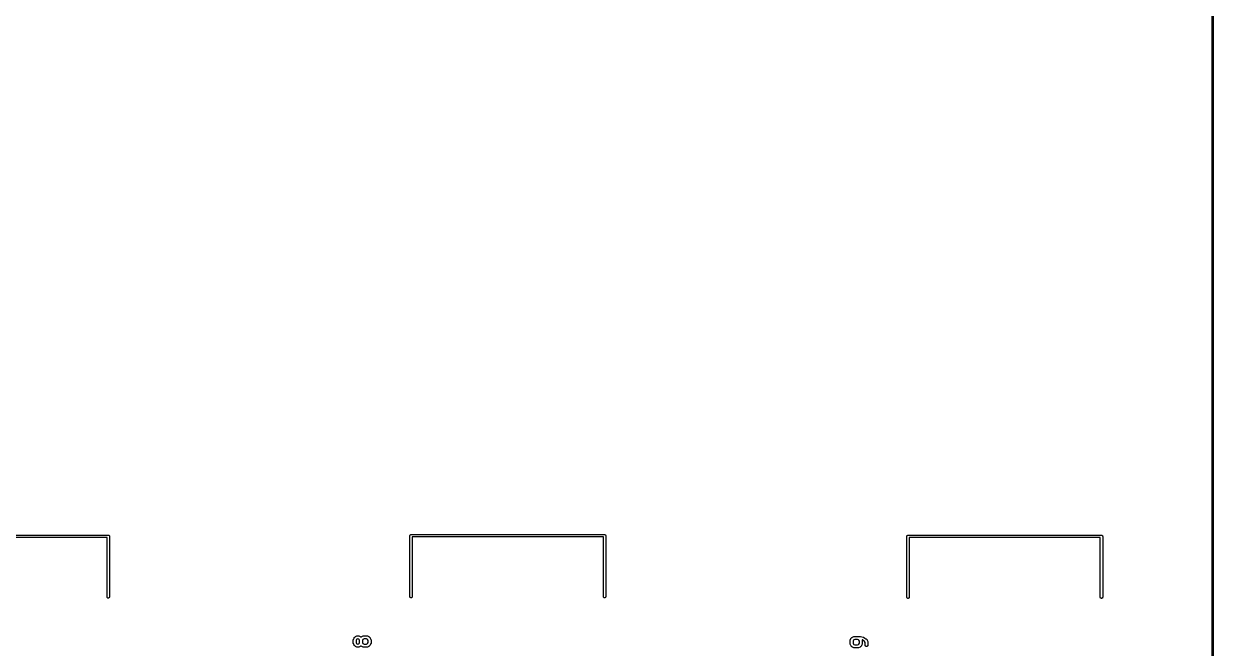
# Model space of a CAD drawing. Extents: x 19 to 116, y -142 to -16.
# Drawn here: x 55.5 to 115.4, y -110.3 to -78.9 of the extents above; entities that cross this region are included whole.
import ezdxf

# ---------------------------------------------------------------- set-up
doc = ezdxf.new("R2010")
doc.units = 0
doc.layers.add('BLACK', color=7, linetype='CONTINUOUS')

msp = doc.modelspace()

# ---------------------------------------------------------------- linework, layer by layer
at = {"layer": 'BLACK', "linetype": 'CONTINUOUS'}
for p, q in [((115.375, -142.215), (115.375, -16.705)), ((115.425, -16.6812), (115.425, -142.239)), ((50.0529, -104.64), (59.7871, -104.64)), ((59.73, -104.76), (50.11, -104.76)), ((59.73, -107.763), (59.73, -104.76)), ((59.7871, -104.64), (59.79, -104.64)), ((59.79, -104.64), (59.7929, -104.64)), ((59.7929, -104.64), (59.8018, -104.641)), ((59.8018, -104.641), (59.8131, -104.644)), ((59.8131, -104.644), (59.8235, -104.65)), ((59.8235, -104.65), (59.8326, -104.657)), ((59.8326, -104.657), (59.8401, -104.667)), ((59.8401, -104.667), (59.8457, -104.677)), ((59.8457, -104.677), (59.8491, -104.688)), ((59.8491, -104.688), (59.8503, -104.7)), ((59.8503, -104.7), (59.85, -104.703)), ((59.85, -104.703), (59.85, -107.763)), ((74.9797, -104.68), (74.9809, -104.668)), ((74.98, -104.683), (74.9797, -104.68)), ((74.98, -107.743), (74.98, -104.683)), ((74.9809, -104.668), (74.9843, -104.657)), ((74.9843, -104.657), (74.9899, -104.647)), ((74.9899, -104.647), (74.9974, -104.637)), ((74.9974, -104.637), (75.0065, -104.63)), ((75.0065, -104.63), (75.0169, -104.624)), ((75.0169, -104.624), (75.0282, -104.621)), ((75.0282, -104.621), (75.0371, -104.62)), ((75.0371, -104.62), (75.0371, -104.62)), ((75.0371, -104.62), (75.04, -104.62)), ((75.04, -104.62), (75.0429, -104.62)), ((75.0429, -104.62), (84.7771, -104.62)), ((84.72, -104.74), (75.1, -104.74)), ((75.1, -104.74), (75.1, -107.743)), ((84.72, -107.743), (84.72, -104.74)), ((84.7771, -104.62), (84.78, -104.62)), ((84.78, -104.62), (84.7829, -104.62)), ((84.7829, -104.62), (84.7918, -104.621)), ((84.7918, -104.621), (84.8031, -104.624)), ((84.8031, -104.624), (84.8135, -104.63)), ((84.8135, -104.63), (84.8226, -104.637)), ((84.8226, -104.637), (84.8301, -104.647)), ((84.8301, -104.647), (84.8357, -104.657)), ((84.8357, -104.657), (84.8391, -104.668)), ((84.8391, -104.668), (84.8403, -104.68)), ((84.8403, -104.68), (84.84, -104.683)), ((84.84, -104.683), (84.84, -107.743)), ((99.9997, -104.71), (100.001, -104.698)), ((100, -104.713), (99.9997, -104.71)), ((100, -107.773), (100, -104.713)), ((100.001, -104.698), (100.004, -104.687)), ((100.004, -104.687), (100.01, -104.677)), ((100.01, -104.677), (100.017, -104.667)), ((100.017, -104.667), (100.027, -104.66)), ((100.027, -104.66), (100.037, -104.654)), ((100.037, -104.654), (100.048, -104.651)), ((100.048, -104.651), (100.057, -104.65)), ((100.057, -104.65), (100.057, -104.65)), ((100.057, -104.65), (100.06, -104.65)), ((100.06, -104.65), (100.063, -104.65)), ((100.063, -104.65), (109.797, -104.65)), ((109.74, -104.77), (100.12, -104.77)), ((100.12, -104.77), (100.12, -107.773)), ((109.74, -107.773), (109.74, -104.77)), ((109.797, -104.65), (109.8, -104.65)), ((109.8, -104.65), (109.803, -104.65)), ((109.803, -104.65), (109.812, -104.651)), ((109.812, -104.651), (109.823, -104.654)), ((109.823, -104.654), (109.833, -104.66)), ((109.833, -104.66), (109.843, -104.667)), ((109.843, -104.667), (109.85, -104.677)), ((109.85, -104.677), (109.856, -104.687)), ((109.856, -104.687), (109.859, -104.698)), ((109.859, -104.698), (109.86, -104.71)), ((109.86, -104.71), (109.86, -104.713)), ((109.86, -104.713), (109.86, -107.773)), ((59.7309, -107.772), (59.73, -107.763)), ((59.7343, -107.783), (59.7309, -107.772)), ((59.7399, -107.793), (59.7343, -107.783)), ((59.8457, -107.783), (59.8401, -107.793)), ((59.8491, -107.772), (59.8457, -107.783)), ((59.85, -107.763), (59.8491, -107.772)), ((74.9809, -107.752), (74.98, -107.743)), ((74.9843, -107.763), (74.9809, -107.752)), ((74.9899, -107.773), (74.9843, -107.763)), ((74.9974, -107.783), (74.9899, -107.773)), ((75.0065, -107.79), (74.9974, -107.783)), ((75.0169, -107.796), (75.0065, -107.79)), ((75.0735, -107.79), (75.0631, -107.796)), ((75.0826, -107.783), (75.0735, -107.79)), ((75.0901, -107.773), (75.0826, -107.783)), ((75.0957, -107.763), (75.0901, -107.773)), ((75.0991, -107.752), (75.0957, -107.763)), ((75.1, -107.743), (75.0991, -107.752)), ((84.7209, -107.752), (84.72, -107.743)), ((84.7243, -107.763), (84.7209, -107.752)), ((84.7299, -107.773), (84.7243, -107.763)), ((84.7374, -107.783), (84.7299, -107.773)), ((84.7465, -107.79), (84.7374, -107.783)), ((84.7569, -107.796), (84.7465, -107.79)), ((84.8135, -107.79), (84.8031, -107.796)), ((84.8226, -107.783), (84.8135, -107.79)), ((84.8301, -107.773), (84.8226, -107.783)), ((84.8357, -107.763), (84.8301, -107.773)), ((84.8391, -107.752), (84.8357, -107.763)), ((84.84, -107.743), (84.8391, -107.752)), ((100.001, -107.782), (100, -107.773)), ((100.004, -107.793), (100.001, -107.782)), ((100.119, -107.782), (100.116, -107.793)), ((100.12, -107.773), (100.119, -107.782)), ((109.741, -107.782), (109.74, -107.773)), ((109.744, -107.793), (109.741, -107.782)), ((109.859, -107.782), (109.856, -107.793)), ((109.86, -107.773), (109.859, -107.782)), ((59.7474, -107.803), (59.7399, -107.793)), ((59.7565, -107.81), (59.7474, -107.803)), ((59.7669, -107.816), (59.7565, -107.81)), ((59.7782, -107.819), (59.7669, -107.816)), ((59.79, -107.82), (59.7782, -107.819)), ((59.8018, -107.819), (59.79, -107.82)), ((59.8131, -107.816), (59.8018, -107.819)), ((59.8235, -107.81), (59.8131, -107.816)), ((59.8326, -107.803), (59.8235, -107.81)), ((59.8401, -107.793), (59.8326, -107.803)), ((75.0282, -107.799), (75.0169, -107.796)), ((75.04, -107.8), (75.0282, -107.799)), ((75.0518, -107.799), (75.04, -107.8)), ((75.0631, -107.796), (75.0518, -107.799)), ((84.7682, -107.799), (84.7569, -107.796)), ((84.78, -107.8), (84.7682, -107.799)), ((84.7918, -107.799), (84.78, -107.8)), ((84.8031, -107.796), (84.7918, -107.799)), ((100.01, -107.803), (100.004, -107.793)), ((100.017, -107.813), (100.01, -107.803)), ((100.027, -107.82), (100.017, -107.813)), ((100.037, -107.826), (100.027, -107.82)), ((100.048, -107.829), (100.037, -107.826)), ((100.06, -107.83), (100.048, -107.829)), ((100.072, -107.829), (100.06, -107.83)), ((100.083, -107.826), (100.072, -107.829)), ((100.093, -107.82), (100.083, -107.826)), ((100.103, -107.813), (100.093, -107.82)), ((100.11, -107.803), (100.103, -107.813)), ((100.116, -107.793), (100.11, -107.803)), ((109.75, -107.803), (109.744, -107.793)), ((109.757, -107.813), (109.75, -107.803)), ((109.767, -107.82), (109.757, -107.813)), ((109.777, -107.826), (109.767, -107.82)), ((109.788, -107.829), (109.777, -107.826)), ((109.8, -107.83), (109.788, -107.829)), ((109.812, -107.829), (109.8, -107.83)), ((109.823, -107.826), (109.812, -107.829)), ((109.833, -107.82), (109.823, -107.826)), ((109.843, -107.813), (109.833, -107.82)), ((109.85, -107.803), (109.843, -107.813)), ((109.856, -107.793), (109.85, -107.803)), ((72.1243, -109.931), (72.1245, -109.929)), ((72.1243, -109.932), (72.1243, -109.931)), ((72.1243, -110.075), (72.1243, -109.932)), ((72.1245, -110.077), (72.1243, -110.075)), ((72.1244, -110.079), (72.1245, -110.077)), ((72.1252, -110.084), (72.1244, -110.079)), ((72.1245, -109.927), (72.1254, -109.922)), ((72.1245, -109.929), (72.1245, -109.927)), ((72.1257, -110.09), (72.1252, -110.084)), ((72.1254, -109.922), (72.1259, -109.917)), ((72.1264, -110.092), (72.1257, -110.09)), ((72.1259, -109.917), (72.1266, -109.914)), ((72.1267, -110.094), (72.1264, -110.092)), ((72.1266, -109.914), (72.127, -109.912)), ((72.1285, -110.099), (72.1267, -110.094)), ((72.127, -109.912), (72.1288, -109.907)), ((72.1299, -110.104), (72.1285, -110.099)), ((72.1288, -109.907), (72.1303, -109.903)), ((72.131, -110.106), (72.1299, -110.104)), ((72.1303, -109.903), (72.1314, -109.901)), ((72.1317, -110.108), (72.131, -110.106)), ((72.1314, -109.901), (72.1322, -109.899)), ((72.1322, -110.109), (72.1317, -110.108)), ((72.1322, -109.899), (72.1679, -109.827)), ((72.1679, -110.18), (72.1322, -110.109)), ((72.1679, -109.827), (72.1684, -109.826)), ((72.1702, -110.184), (72.1679, -110.18)), ((72.1684, -109.826), (72.1707, -109.823)), ((72.1721, -110.187), (72.1702, -110.184)), ((72.1707, -109.823), (72.1727, -109.819)), ((72.174, -110.19), (72.1721, -110.187)), ((72.1727, -109.819), (72.1747, -109.817)), ((72.1747, -109.817), (72.1764, -109.814)), ((72.1764, -109.814), (72.1793, -109.811)), ((72.1793, -109.811), (72.182, -109.808)), ((72.182, -109.808), (72.2177, -109.772)), ((72.2177, -109.772), (72.2184, -109.771)), ((72.2184, -109.771), (72.2217, -109.769)), ((72.2217, -109.769), (72.2248, -109.766)), ((72.2248, -109.766), (72.2274, -109.764)), ((72.2274, -109.764), (72.2299, -109.762)), ((72.2299, -109.762), (72.2336, -109.76)), ((72.2336, -109.76), (72.2372, -109.758)), ((72.2372, -109.758), (72.3086, -109.722)), ((72.2966, -109.905), (72.2743, -109.95)), ((72.2743, -109.95), (72.2743, -110.057)), ((72.2743, -110.057), (72.2966, -110.102)), ((72.3151, -109.887), (72.2966, -109.905)), ((72.2966, -110.102), (72.3151, -110.121)), ((72.3086, -109.722), (72.3095, -109.722)), ((72.3095, -109.722), (72.3116, -109.721)), ((72.3116, -109.721), (72.3136, -109.72)), ((72.3136, -109.72), (72.3185, -109.718)), ((72.3598, -109.864), (72.3151, -109.887)), ((72.3151, -110.121), (72.3598, -110.143)), ((72.3185, -109.718), (72.3233, -109.717)), ((72.3233, -109.717), (72.3255, -109.716)), ((72.3255, -109.716), (72.3276, -109.716)), ((72.3276, -109.716), (72.3327, -109.715)), ((72.3327, -109.715), (72.3377, -109.714)), ((72.3377, -109.714), (72.3399, -109.715)), ((72.3399, -109.715), (72.3421, -109.714)), ((72.3421, -109.714), (72.3779, -109.714)), ((72.3602, -109.864), (72.3598, -109.864)), ((72.3598, -110.143), (72.3602, -110.143)), ((72.4049, -109.887), (72.3602, -109.864)), ((72.3602, -110.143), (72.4049, -110.121)), ((72.3779, -109.714), (72.3789, -109.714)), ((72.3789, -109.714), (72.3811, -109.715)), ((72.3811, -109.715), (72.3833, -109.714)), ((72.3833, -109.714), (72.3884, -109.715)), ((72.3884, -109.715), (72.3935, -109.716)), ((72.3935, -109.716), (72.3955, -109.717)), ((72.3955, -109.717), (72.3977, -109.717)), ((72.3977, -109.717), (72.4025, -109.719)), ((72.4025, -109.719), (72.4074, -109.72)), ((72.4234, -109.905), (72.4049, -109.887)), ((72.4049, -110.121), (72.4234, -110.102)), ((72.4074, -109.72), (72.4093, -109.721)), ((72.4093, -109.721), (72.4114, -109.722)), ((72.4114, -109.722), (72.4828, -109.758)), ((72.4457, -109.95), (72.4234, -109.905)), ((72.4234, -110.102), (72.4457, -110.057)), ((72.4457, -110.057), (72.4457, -109.95)), ((72.4828, -109.758), (72.4838, -109.758)), ((72.4838, -109.758), (72.4873, -109.761)), ((72.4873, -109.761), (72.491, -109.763)), ((72.491, -109.763), (72.4934, -109.765)), ((72.4934, -109.765), (72.496, -109.766)), ((72.496, -109.766), (72.4991, -109.769)), ((72.4991, -109.769), (72.5023, -109.772)), ((72.5023, -109.772), (72.5207, -109.79)), ((72.5207, -109.79), (72.5391, -109.772)), ((72.5391, -109.772), (72.5399, -109.771)), ((72.5399, -109.771), (72.5431, -109.769)), ((72.5431, -109.769), (72.5462, -109.766)), ((72.5462, -109.766), (72.5489, -109.764)), ((72.5489, -109.764), (72.5513, -109.762)), ((72.5513, -109.762), (72.555, -109.76)), ((72.555, -109.76), (72.5586, -109.758)), ((72.5586, -109.758), (72.63, -109.722)), ((72.6181, -109.905), (72.5957, -109.95)), ((72.5957, -109.95), (72.5957, -110.057)), ((72.5957, -110.057), (72.6181, -110.102)), ((72.6366, -109.887), (72.6181, -109.905)), ((72.6181, -110.102), (72.6366, -110.121)), ((72.63, -109.722), (72.631, -109.722)), ((72.631, -109.722), (72.633, -109.721)), ((72.633, -109.721), (72.635, -109.72)), ((72.635, -109.72), (72.6399, -109.718)), ((72.6813, -109.864), (72.6366, -109.887)), ((72.6366, -110.121), (72.6813, -110.143)), ((72.6399, -109.718), (72.6447, -109.717)), ((72.6447, -109.717), (72.6469, -109.716)), ((72.6469, -109.716), (72.649, -109.716)), ((72.649, -109.716), (72.6541, -109.715)), ((72.6541, -109.715), (72.6592, -109.714)), ((72.6592, -109.714), (72.6614, -109.715)), ((72.6614, -109.715), (72.6636, -109.714)), ((72.6636, -109.714), (72.8064, -109.714)), ((72.7887, -109.864), (72.6813, -109.864)), ((72.6813, -110.143), (72.7887, -110.143)), ((72.8334, -109.887), (72.7887, -109.864)), ((72.7887, -110.143), (72.8334, -110.121)), ((72.8064, -109.714), (72.8075, -109.714)), ((72.8075, -109.714), (72.8097, -109.715)), ((72.8097, -109.715), (72.8119, -109.714)), ((72.8119, -109.714), (72.8169, -109.715)), ((72.8169, -109.715), (72.822, -109.716)), ((72.822, -109.716), (72.8241, -109.717)), ((72.8241, -109.717), (72.8263, -109.717)), ((72.8263, -109.717), (72.8311, -109.719)), ((72.8311, -109.719), (72.836, -109.72)), ((72.8519, -109.905), (72.8334, -109.887)), ((72.8334, -110.121), (72.8519, -110.102)), ((72.836, -109.72), (72.8379, -109.721)), ((72.8379, -109.721), (72.84, -109.722)), ((72.84, -109.722), (72.9114, -109.758)), ((72.8743, -109.95), (72.8519, -109.905)), ((72.8519, -110.102), (72.8743, -110.057)), ((72.8743, -110.057), (72.8743, -109.95)), ((72.9114, -109.758), (72.9123, -109.758)), ((72.9123, -109.758), (72.9159, -109.761)), ((72.9159, -109.761), (72.9196, -109.763)), ((72.9196, -109.763), (72.922, -109.765)), ((72.922, -109.765), (72.9246, -109.766)), ((72.9246, -109.766), (72.9276, -109.769)), ((72.9276, -109.769), (72.9309, -109.772)), ((72.9309, -109.772), (72.9666, -109.808)), ((72.9666, -109.808), (72.9673, -109.808)), ((72.9673, -109.808), (72.97, -109.812)), ((72.97, -109.812), (72.9729, -109.815)), ((72.9729, -109.815), (72.9745, -109.817)), ((72.9759, -110.188), (72.9739, -110.191)), ((72.9745, -109.817), (72.9765, -109.82)), ((72.9779, -110.184), (72.9759, -110.188)), ((72.9765, -109.82), (72.9784, -109.824)), ((72.9802, -110.181), (72.9779, -110.184)), ((72.9784, -109.824), (72.9807, -109.827)), ((72.9807, -110.18), (72.9802, -110.181)), ((72.9807, -109.827), (73.0164, -109.899)), ((73.0164, -110.109), (72.9807, -110.18)), ((73.0164, -109.899), (73.0168, -109.9)), ((73.0172, -110.106), (73.0164, -110.109)), ((73.0168, -109.9), (73.0176, -109.902)), ((73.0182, -110.105), (73.0172, -110.106)), ((73.0176, -109.902), (73.0186, -109.904)), ((73.0198, -110.1), (73.0182, -110.105)), ((73.0186, -109.904), (73.0201, -109.908)), ((73.0216, -110.095), (73.0198, -110.1)), ((73.0201, -109.908), (73.0219, -109.913)), ((73.022, -110.093), (73.0216, -110.095)), ((73.0219, -109.913), (73.0222, -109.915)), ((73.0226, -110.091), (73.022, -110.093)), ((73.0222, -109.915), (73.0229, -109.918)), ((73.0232, -110.086), (73.0226, -110.091)), ((73.0229, -109.918), (73.0234, -109.923)), ((73.0241, -110.08), (73.0232, -110.086)), ((73.0234, -109.923), (73.0242, -109.928)), ((73.0243, -110.076), (73.024, -110.078)), ((73.024, -110.078), (73.0241, -110.08)), ((73.0242, -109.928), (73.0241, -109.93)), ((73.0241, -109.93), (73.0243, -109.932)), ((73.0243, -109.932), (73.0243, -110.075)), ((73.0243, -110.075), (73.0243, -110.076)), ((97.1443, -109.961), (97.1445, -109.959)), ((97.1443, -109.962), (97.1443, -109.961)), ((97.1443, -110.105), (97.1443, -109.962)), ((97.1445, -110.107), (97.1443, -110.105)), ((97.1444, -110.109), (97.1445, -110.107)), ((97.1452, -110.114), (97.1444, -110.109)), ((97.1445, -109.957), (97.1454, -109.952)), ((97.1445, -109.959), (97.1445, -109.957)), ((97.1457, -110.12), (97.1452, -110.114)), ((97.1454, -109.952), (97.1459, -109.947)), ((97.1464, -110.122), (97.1457, -110.12)), ((97.1459, -109.947), (97.1466, -109.944)), ((97.1467, -110.124), (97.1464, -110.122)), ((97.1466, -109.944), (97.147, -109.942)), ((97.1485, -110.129), (97.1467, -110.124)), ((97.147, -109.942), (97.1488, -109.937)), ((97.1499, -110.134), (97.1485, -110.129)), ((97.1488, -109.937), (97.1503, -109.933)), ((97.151, -110.136), (97.1499, -110.134)), ((97.1503, -109.933), (97.1514, -109.931)), ((97.1517, -110.138), (97.151, -110.136)), ((97.1514, -109.931), (97.1522, -109.929)), ((97.1522, -110.139), (97.1517, -110.138)), ((97.1522, -109.929), (97.1879, -109.857)), ((97.1879, -110.21), (97.1522, -110.139)), ((97.1879, -109.857), (97.1884, -109.856)), ((97.1884, -109.856), (97.1907, -109.853)), ((97.1907, -109.853), (97.1927, -109.849)), ((97.1927, -109.849), (97.1947, -109.847)), ((97.1947, -109.847), (97.1964, -109.844)), ((97.1964, -109.844), (97.1993, -109.841)), ((97.1993, -109.841), (97.202, -109.838)), ((97.202, -109.838), (97.2377, -109.802)), ((97.2377, -109.802), (97.2384, -109.801)), ((97.2384, -109.801), (97.2417, -109.799)), ((97.2417, -109.799), (97.2448, -109.796)), ((97.2448, -109.796), (97.2474, -109.794)), ((97.2474, -109.794), (97.2499, -109.792)), ((97.2499, -109.792), (97.2536, -109.79)), ((97.2536, -109.79), (97.2572, -109.788)), ((97.2572, -109.788), (97.3286, -109.752)), ((97.3166, -109.935), (97.2943, -109.98)), ((97.2943, -109.98), (97.2943, -110.087)), ((97.2943, -110.087), (97.3166, -110.132)), ((97.3351, -109.917), (97.3166, -109.935)), ((97.3166, -110.132), (97.3351, -110.151)), ((97.3286, -109.752), (97.3295, -109.752)), ((97.3295, -109.752), (97.3316, -109.751)), ((97.3316, -109.751), (97.3336, -109.75)), ((97.3336, -109.75), (97.3385, -109.748)), ((97.3798, -109.894), (97.3351, -109.917)), ((97.3351, -110.151), (97.3798, -110.173)), ((97.3385, -109.748), (97.3433, -109.747)), ((97.3433, -109.747), (97.3455, -109.746)), ((97.3455, -109.746), (97.3476, -109.746)), ((97.3476, -109.746), (97.3527, -109.745)), ((97.3527, -109.745), (97.3577, -109.744)), ((97.3577, -109.744), (97.3599, -109.745)), ((97.3599, -109.745), (97.3621, -109.744)), ((97.3621, -109.744), (97.6479, -109.744)), ((97.523, -109.894), (97.3798, -109.894)), ((97.3798, -110.173), (97.523, -110.173)), ((97.5677, -109.917), (97.523, -109.894)), ((97.523, -110.173), (97.5677, -110.151)), ((97.5862, -109.935), (97.5677, -109.917)), ((97.5677, -110.151), (97.5862, -110.132)), ((97.6086, -109.98), (97.5862, -109.935)), ((97.5862, -110.132), (97.6086, -110.087)), ((97.6086, -110.087), (97.6086, -109.98)), ((97.6479, -109.744), (97.6489, -109.744)), ((97.6489, -109.744), (97.6502, -109.744)), ((97.6502, -109.744), (97.6516, -109.744)), ((97.6516, -109.744), (97.6575, -109.745)), ((97.6575, -109.745), (97.6634, -109.746)), ((97.6634, -109.746), (97.6647, -109.746)), ((97.6647, -109.746), (97.666, -109.747)), ((97.666, -109.747), (97.8089, -109.782)), ((97.7507, -110.139), (97.7149, -110.21)), ((97.7599, -109.925), (97.747, -109.921)), ((97.747, -109.921), (97.7507, -109.929)), ((97.7507, -109.929), (97.7511, -109.93)), ((97.7514, -110.136), (97.7507, -110.139)), ((97.7511, -109.93), (97.7519, -109.932)), ((97.7525, -110.135), (97.7514, -110.136)), ((97.7519, -109.932), (97.7529, -109.934)), ((97.7541, -110.13), (97.7525, -110.135)), ((97.7529, -109.934), (97.7544, -109.938)), ((97.7559, -110.125), (97.7541, -110.13)), ((97.7544, -109.938), (97.7562, -109.943)), ((97.7563, -110.123), (97.7559, -110.125)), ((97.7562, -109.943), (97.7565, -109.945)), ((97.7569, -110.121), (97.7563, -110.123)), ((97.7565, -109.945), (97.7571, -109.948)), ((97.7575, -110.116), (97.7569, -110.121)), ((97.7571, -109.948), (97.7576, -109.953)), ((97.7584, -110.11), (97.7575, -110.116)), ((97.7576, -109.953), (97.7584, -109.958)), ((97.7586, -110.106), (97.7583, -110.108)), ((97.7583, -110.108), (97.7584, -110.11)), ((97.7584, -109.958), (97.7584, -109.96)), ((97.7584, -109.96), (97.7586, -109.962)), ((97.7586, -109.962), (97.7586, -110.105)), ((97.7586, -110.105), (97.7586, -110.106)), ((97.8501, -109.985), (97.7599, -109.925)), ((97.8089, -109.782), (97.8099, -109.782)), ((97.8099, -109.782), (97.8146, -109.784)), ((97.8146, -109.784), (97.8194, -109.786)), ((97.8194, -109.786), (97.8215, -109.787)), ((97.8215, -109.787), (97.8236, -109.788)), ((97.8236, -109.788), (97.8279, -109.79)), ((97.8279, -109.79), (97.8323, -109.793)), ((97.8323, -109.793), (97.9395, -109.864)), ((97.8719, -110.007), (97.8501, -109.985)), ((97.8943, -110.051), (97.8719, -110.007)), ((97.8943, -110.176), (97.8943, -110.051)), ((97.8957, -110.191), (97.8943, -110.176)), ((97.9395, -109.864), (97.9396, -109.864)), ((97.9396, -109.864), (97.9396, -109.864)), ((97.9396, -109.864), (97.9396, -109.864)), ((97.9396, -109.864), (97.9403, -109.865)), ((97.9403, -109.865), (97.9456, -109.869)), ((97.9456, -109.869), (97.9509, -109.873)), ((97.9509, -109.873), (97.9866, -109.909)), ((97.9866, -109.909), (97.9873, -109.91)), ((97.9873, -109.91), (97.99, -109.913)), ((97.99, -109.913), (97.9929, -109.916)), ((97.9929, -109.916), (97.9945, -109.919)), ((97.9945, -109.919), (97.9965, -109.921)), ((97.9965, -109.921), (97.9984, -109.925)), ((97.9984, -109.925), (98.0007, -109.929)), ((98.0007, -109.929), (98.0364, -110)), ((98.0364, -110), (98.0368, -110.001)), ((98.0368, -110.001), (98.0376, -110.003)), ((98.0376, -110.003), (98.0386, -110.005)), ((98.0386, -110.005), (98.0401, -110.01)), ((98.0401, -110.01), (98.0419, -110.015)), ((98.0419, -110.015), (98.0422, -110.017)), ((98.0422, -110.017), (98.0429, -110.019)), ((98.0443, -110.177), (98.0426, -110.192)), ((98.0429, -110.019), (98.0434, -110.024)), ((98.0434, -110.024), (98.0442, -110.029)), ((98.0442, -110.029), (98.0441, -110.031)), ((98.0441, -110.031), (98.0443, -110.034)), ((98.0443, -110.034), (98.0443, -110.176)), ((98.0443, -110.176), (98.0443, -110.177)), ((72.1757, -110.192), (72.174, -110.19)), ((72.1786, -110.195), (72.1757, -110.192)), ((72.1812, -110.199), (72.1786, -110.195)), ((72.182, -110.199), (72.1812, -110.199)), ((72.2177, -110.235), (72.182, -110.199)), ((72.2209, -110.238), (72.2177, -110.235)), ((72.224, -110.241), (72.2209, -110.238)), ((72.2266, -110.242), (72.224, -110.241)), ((72.229, -110.244), (72.2266, -110.242)), ((72.2327, -110.246), (72.229, -110.244)), ((72.2362, -110.249), (72.2327, -110.246)), ((72.2372, -110.249), (72.2362, -110.249)), ((72.3086, -110.285), (72.2372, -110.249)), ((72.3107, -110.286), (72.3086, -110.285)), ((72.3126, -110.287), (72.3107, -110.286)), ((72.3175, -110.288), (72.3126, -110.287)), ((72.3223, -110.29), (72.3175, -110.288)), ((72.3244, -110.291), (72.3223, -110.29)), ((72.3265, -110.291), (72.3244, -110.291)), ((72.3316, -110.292), (72.3265, -110.291)), ((72.3367, -110.293), (72.3316, -110.292)), ((72.3389, -110.293), (72.3367, -110.293)), ((72.3411, -110.293), (72.3389, -110.293)), ((72.3421, -110.293), (72.3411, -110.293)), ((72.3779, -110.293), (72.3421, -110.293)), ((72.3801, -110.293), (72.3779, -110.293)), ((72.3823, -110.293), (72.3801, -110.293)), ((72.3873, -110.292), (72.3823, -110.293)), ((72.3924, -110.291), (72.3873, -110.292)), ((72.3945, -110.291), (72.3924, -110.291)), ((72.3967, -110.29), (72.3945, -110.291)), ((72.4015, -110.289), (72.3967, -110.29)), ((72.4064, -110.287), (72.4015, -110.289)), ((72.4084, -110.286), (72.4064, -110.287)), ((72.4105, -110.285), (72.4084, -110.286)), ((72.4114, -110.285), (72.4105, -110.285)), ((72.4828, -110.249), (72.4114, -110.285)), ((72.4864, -110.247), (72.4828, -110.249)), ((72.4901, -110.245), (72.4864, -110.247)), ((72.4926, -110.243), (72.4901, -110.245)), ((72.4952, -110.241), (72.4926, -110.243)), ((72.4983, -110.239), (72.4952, -110.241)), ((72.5016, -110.236), (72.4983, -110.239)), ((72.5023, -110.235), (72.5016, -110.236)), ((72.5207, -110.217), (72.5023, -110.235)), ((72.5391, -110.235), (72.5207, -110.217)), ((72.5424, -110.238), (72.5391, -110.235)), ((72.5454, -110.241), (72.5424, -110.238)), ((72.548, -110.242), (72.5454, -110.241)), ((72.5504, -110.244), (72.548, -110.242)), ((72.5541, -110.246), (72.5504, -110.244)), ((72.5577, -110.249), (72.5541, -110.246)), ((72.5586, -110.249), (72.5577, -110.249)), ((72.63, -110.285), (72.5586, -110.249)), ((72.6321, -110.286), (72.63, -110.285)), ((72.634, -110.287), (72.6321, -110.286)), ((72.6389, -110.288), (72.634, -110.287)), ((72.6437, -110.29), (72.6389, -110.288)), ((72.6459, -110.291), (72.6437, -110.29)), ((72.648, -110.291), (72.6459, -110.291)), ((72.6531, -110.292), (72.648, -110.291)), ((72.6581, -110.293), (72.6531, -110.292)), ((72.6603, -110.293), (72.6581, -110.293)), ((72.6625, -110.293), (72.6603, -110.293)), ((72.6636, -110.293), (72.6625, -110.293)), ((72.8064, -110.293), (72.6636, -110.293)), ((72.8086, -110.293), (72.8064, -110.293)), ((72.8108, -110.293), (72.8086, -110.293)), ((72.8159, -110.292), (72.8108, -110.293)), ((72.821, -110.291), (72.8159, -110.292)), ((72.8231, -110.291), (72.821, -110.291)), ((72.8253, -110.29), (72.8231, -110.291)), ((72.8301, -110.289), (72.8253, -110.29)), ((72.835, -110.287), (72.8301, -110.289)), ((72.837, -110.286), (72.835, -110.287)), ((72.839, -110.285), (72.837, -110.286)), ((72.84, -110.285), (72.839, -110.285)), ((72.9114, -110.249), (72.84, -110.285)), ((72.915, -110.247), (72.9114, -110.249)), ((72.9187, -110.245), (72.915, -110.247)), ((72.9211, -110.243), (72.9187, -110.245)), ((72.9238, -110.241), (72.9211, -110.243)), ((72.9269, -110.239), (72.9238, -110.241)), ((72.9301, -110.236), (72.9269, -110.239)), ((72.9309, -110.235), (72.9301, -110.236)), ((72.9666, -110.199), (72.9309, -110.235)), ((72.9693, -110.196), (72.9666, -110.199)), ((72.9722, -110.193), (72.9693, -110.196)), ((72.9739, -110.191), (72.9722, -110.193)), ((97.1902, -110.214), (97.1879, -110.21)), ((97.1921, -110.217), (97.1902, -110.214)), ((97.194, -110.22), (97.1921, -110.217)), ((97.1957, -110.222), (97.194, -110.22)), ((97.1986, -110.225), (97.1957, -110.222)), ((97.2012, -110.229), (97.1986, -110.225)), ((97.202, -110.229), (97.2012, -110.229)), ((97.2377, -110.265), (97.202, -110.229)), ((97.2409, -110.268), (97.2377, -110.265)), ((97.244, -110.271), (97.2409, -110.268)), ((97.2466, -110.272), (97.244, -110.271)), ((97.249, -110.274), (97.2466, -110.272)), ((97.2527, -110.276), (97.249, -110.274)), ((97.2562, -110.279), (97.2527, -110.276)), ((97.2572, -110.279), (97.2562, -110.279)), ((97.3286, -110.315), (97.2572, -110.279)), ((97.3307, -110.316), (97.3286, -110.315)), ((97.3326, -110.317), (97.3307, -110.316)), ((97.3375, -110.318), (97.3326, -110.317)), ((97.3423, -110.32), (97.3375, -110.318)), ((97.3444, -110.321), (97.3423, -110.32)), ((97.3465, -110.321), (97.3444, -110.321)), ((97.3516, -110.322), (97.3465, -110.321)), ((97.3567, -110.323), (97.3516, -110.322)), ((97.3589, -110.323), (97.3567, -110.323)), ((97.3611, -110.323), (97.3589, -110.323)), ((97.3621, -110.323), (97.3611, -110.323)), ((97.5407, -110.323), (97.3621, -110.323)), ((97.5429, -110.323), (97.5407, -110.323)), ((97.5451, -110.323), (97.5429, -110.323)), ((97.5502, -110.322), (97.5451, -110.323)), ((97.5553, -110.321), (97.5502, -110.322)), ((97.5574, -110.321), (97.5553, -110.321)), ((97.5596, -110.32), (97.5574, -110.321)), ((97.5644, -110.319), (97.5596, -110.32)), ((97.5693, -110.317), (97.5644, -110.319)), ((97.5712, -110.316), (97.5693, -110.317)), ((97.5733, -110.315), (97.5712, -110.316)), ((97.5743, -110.315), (97.5733, -110.315)), ((97.6457, -110.279), (97.5743, -110.315)), ((97.6492, -110.277), (97.6457, -110.279)), ((97.653, -110.275), (97.6492, -110.277)), ((97.6554, -110.273), (97.653, -110.275)), ((97.6581, -110.271), (97.6554, -110.273)), ((97.6611, -110.269), (97.6581, -110.271)), ((97.6644, -110.266), (97.6611, -110.269)), ((97.6652, -110.265), (97.6644, -110.266)), ((97.7009, -110.229), (97.6652, -110.265)), ((97.7036, -110.226), (97.7009, -110.229)), ((97.7065, -110.223), (97.7036, -110.226)), ((97.7082, -110.221), (97.7065, -110.223)), ((97.7102, -110.218), (97.7082, -110.221)), ((97.7122, -110.214), (97.7102, -110.218)), ((97.7145, -110.211), (97.7122, -110.214)), ((97.7149, -110.21), (97.7145, -110.211)), ((97.8999, -110.205), (97.8957, -110.191)), ((97.9068, -110.218), (97.8999, -110.205)), ((97.9161, -110.229), (97.9068, -110.218)), ((97.9273, -110.239), (97.9161, -110.229)), ((97.9402, -110.246), (97.9273, -110.239)), ((97.9542, -110.25), (97.9402, -110.246)), ((97.9688, -110.251), (97.9542, -110.25)), ((97.9833, -110.25), (97.9688, -110.251)), ((97.9974, -110.246), (97.9833, -110.25)), ((98.0104, -110.239), (97.9974, -110.246)), ((98.0218, -110.23), (98.0104, -110.239)), ((98.0312, -110.219), (98.0218, -110.23)), ((98.0382, -110.206), (98.0312, -110.219)), ((98.0426, -110.192), (98.0382, -110.206))]:
    msp.add_line(p, q, dxfattribs=at)

doc.saveas('drawing.dxf')
